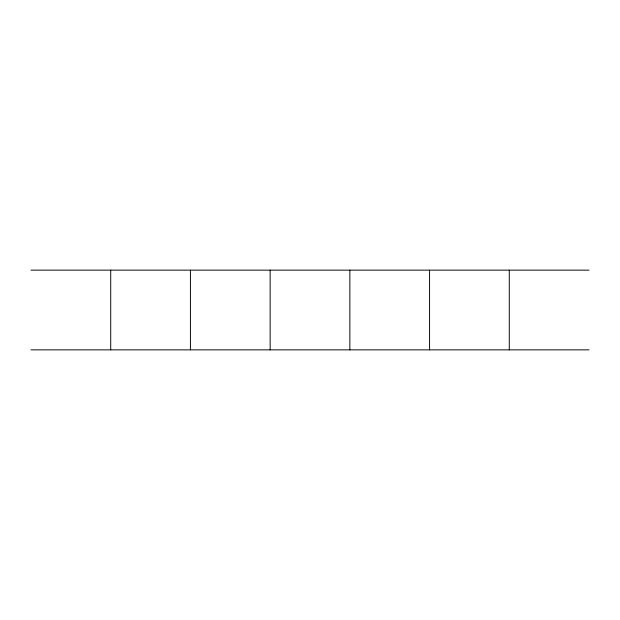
<?xml version="1.0" encoding="UTF-8"?>
<svg xmlns="http://www.w3.org/2000/svg" width="620" height="620" viewBox="0 0 620 620"><rect width="100%" height="100%" fill="white"/><g stroke="black" fill="none" stroke-linecap="round" stroke-linejoin="round"><path stroke-width="0.93" d="M31 270.142L589 270.142M31 349.858L589 349.858M509.284 270.142L509.284 349.858M429.575 270.142L429.575 349.858M349.858 270.142L349.858 349.858M270.142 270.142L270.142 349.858M190.425 270.142L190.425 349.858M110.717 270.142L110.717 349.858"/></g></svg>
